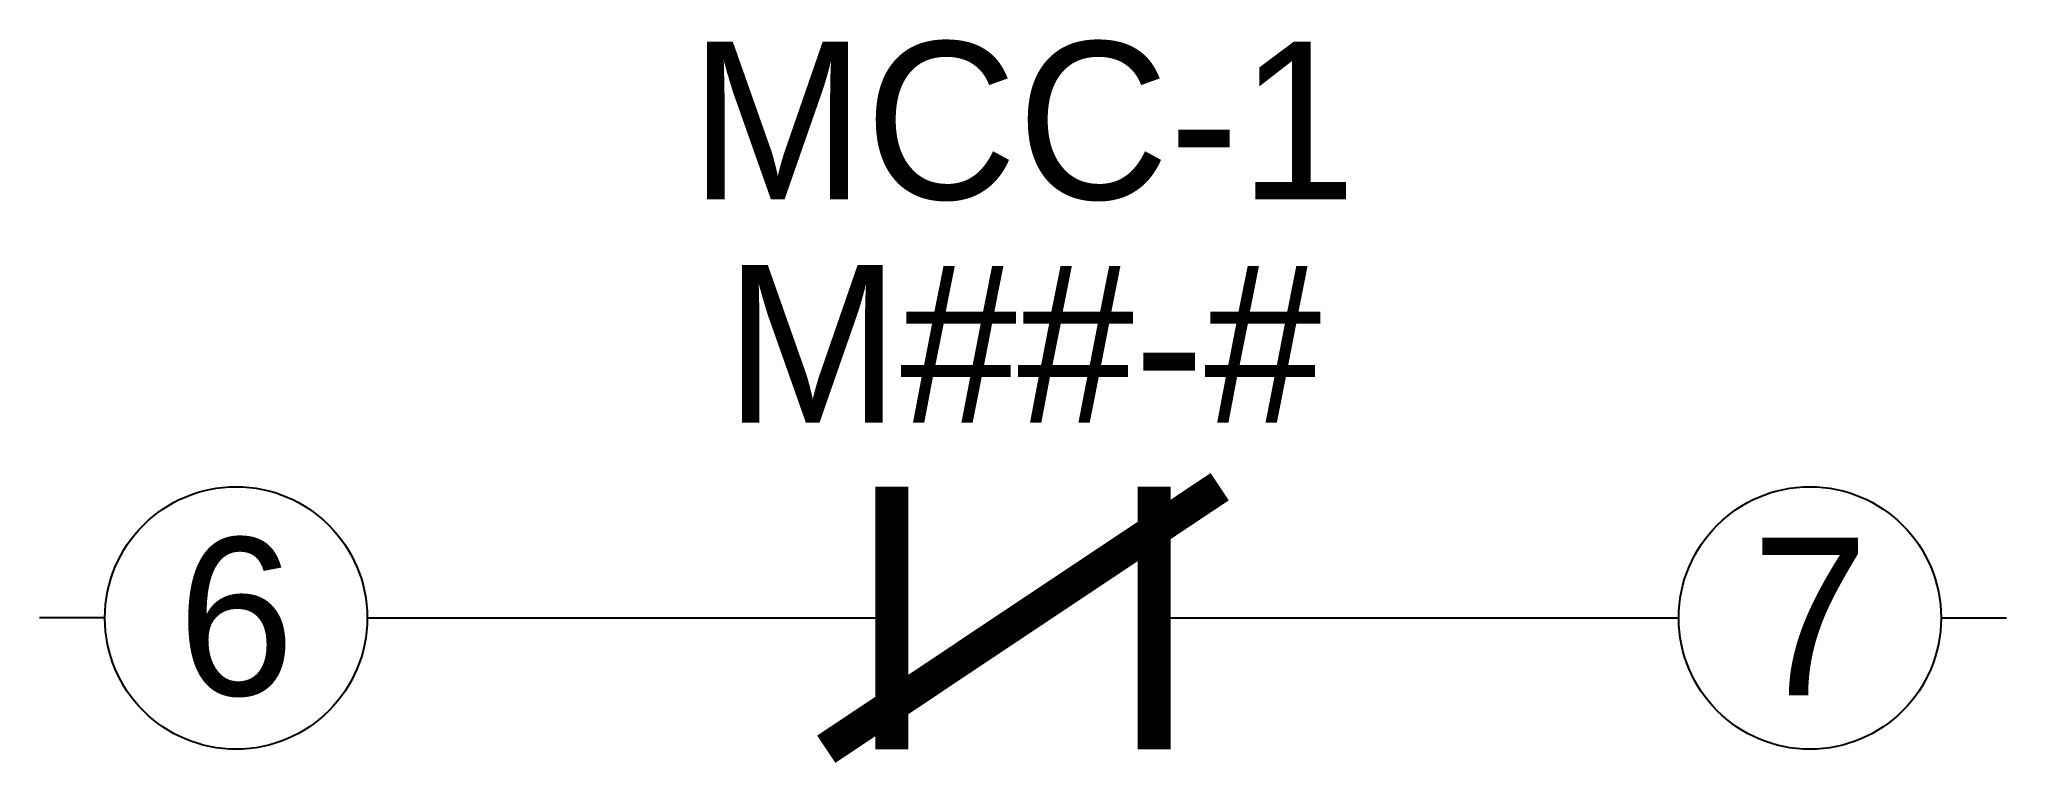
# Model space of a CAD drawing. Extents: x -0.75 to 0.75, y -0.11 to 0.44.
import ezdxf
from ezdxf.enums import TextEntityAlignment as Align

# ---------------------------------------------------------------- set-up
doc = ezdxf.new("R2010")
doc.units = 0
doc.header["$MEASUREMENT"] = 0
doc.layers.get('0').update_dxf_attribs({"color": 2, "linetype": 'CONTINUOUS'})
doc.layers.add('1', color=2, linetype='CONTINUOUS')
doc.layers.add('TEXT', color=7, linetype='CONTINUOUS')

msp = doc.modelspace()

# ---------------------------------------------------------------- linework, layer by layer
for p, q in [((-0.7, 0), (-0.75, 0)), ((0.7, 0), (0.75, 0))]:
    msp.add_line(p, q)
at = {"color": 5, "const_width": 0.025}
for points in [[(-0.15, -0.1), (0.15, 0.1)], [(-0.1, 0.1), (-0.1, -0.1)], [(0.1, 0.1), (0.1, -0.1)]]:
    msp.add_lwpolyline(points, dxfattribs=at)
at = {"color": 5}
for centre in [(-0.6, 0), (0.6, 0)]:
    msp.add_circle(centre, 0.1, dxfattribs=at)
at = {"layer": '1'}
for p, q in [((-0.5, 0), (-0.1, 0)), ((0.1, 0), (0.5, 0))]:
    msp.add_line(p, q, dxfattribs=at)

# ---------------------------------------------------------------- texts
at = {"layer": 'TEXT'}
for s, p in [('MCC-1', (0, 0.319)), ('M##-#', (0, 0.1489)), ('6', (-0.6, -0.0589)), ('7', (0.6, -0.0589))]:
    msp.add_text(s, height=0.12, dxfattribs=at).set_placement(p, align=Align.CENTER)

doc.saveas('drawing.dxf')
